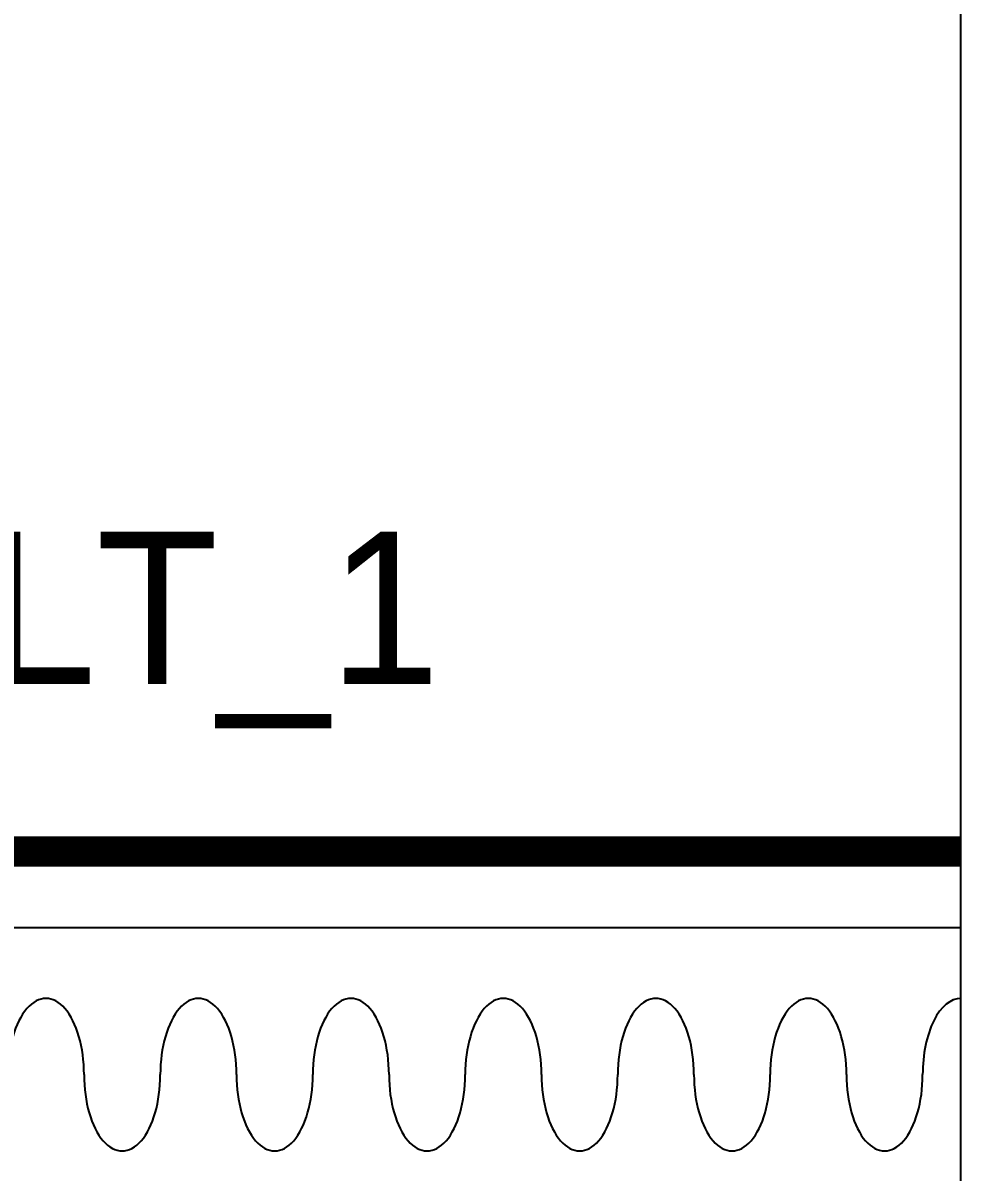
# Model space of a CAD drawing. Header units: inches. Extents: x 220271 to 272471, y 38563 to 64452.
# Drawn here: x 260123 to 260748, y 48545 to 49298 of the extents above; entities that cross this region are included whole.
import ezdxf

# ---------------------------------------------------------------- set-up
doc = ezdxf.new("R2010")
doc.units = ezdxf.units.IN
doc.header["$LTSCALE"] = 50
doc.header["$MEASUREMENT"] = 0
doc.linetypes.add('HID', pattern=[2.5, 1.5, -1])
for name, color, linetype in [('01. F-소품', 3, 'Continuous'), ('07-DIM WAL', 5, 'Continuous'), ('3.기호.계단선', 30, 'Continuous'), ('CEIL-LIGHT', 7, 'Continuous'), ('F-WALL1', 2, 'Continuous'), ('설비', 140, 'Continuous')]:
    doc.layers.add(name, color=color, linetype=linetype)
doc.styles.add('코레일둥고', font='Korail_Round_Gothic_Medium.ttf')

# ---------------------------------------------------------------- blocks, each defined once
blk = doc.blocks.new('메인도면')
at = {"layer": 'F-WALL1'}
blk.add_line((295551.15, 85660.76), (295551.15, 88665.76), dxfattribs=at)
blk = doc.blocks.new('cjswjdeh')
blk.add_blockref('메인도면', (-34813.2, 2184))
blk = doc.blocks.new('FFSFDF')
at = {"layer": '01. F-소품'}
blk.add_hatch(color=8, dxfattribs=at).paths.add_polyline_path([(1567672.88, 1746751.14), (1567679.95, 1746744.07), (1567715.3, 1746779.43), (1567679.95, 1746814.78), (1567672.88, 1746807.71), (1567701.16, 1746779.43)])
at = {"layer": '01. F-소품', "color": 8}
for p, q in [((1567672.88, 1746807.71), (1567679.95, 1746814.78)), ((1567474.76, 1746779.43), (1567701.16, 1746779.43)), ((1567672.88, 1746751.14), (1567679.95, 1746744.07))]:
    blk.add_line(p, q, dxfattribs=at)
for points in [[(1567679.95, 1746814.78), (1567715.3, 1746779.43), (1567679.95, 1746744.07)], [(1567672.88, 1746807.71), (1567701.16, 1746779.43), (1567672.88, 1746751.14)]]:
    blk.add_lwpolyline(points, dxfattribs=at)
for centre, start_param, end_param in [((1566799.76, 1746779.43), 1.570796, 4.712389), ((1566899.76, 1746779.43), 1.570796, 4.712389), ((1566999.76, 1746779.43), 1.570796, 4.712389), ((1567099.76, 1746779.43), 1.570796, 4.712389), ((1567199.76, 1746779.43), 1.570796, 4.712389), ((1567299.76, 1746779.43), 1.570796, 4.712389), ((1567399.76, 1746779.43), 1.570796, 4.712389), ((1566749.76, 1746779.43), 6.283185, 7.853982), ((1566849.76, 1746779.43), 4.712389, 7.853982), ((1566949.76, 1746779.43), 4.712389, 7.853982), ((1567049.76, 1746779.43), 4.712389, 7.853982), ((1567149.76, 1746779.43), 4.712389, 7.853982), ((1567249.76, 1746779.43), 4.712389, 7.853982), ((1567349.76, 1746779.43), 4.712389, 7.853982), ((1567449.76, 1746779.43), 4.712389, 7.853982)]:
    blk.add_ellipse(centre, major_axis=(0, -50), ratio=0.5, start_param=start_param, end_param=end_param, dxfattribs=at)

msp = doc.modelspace()

# ---------------------------------------------------------------- linework, layer by layer
at = {"layer": '3.기호.계단선', "color": 10, "linetype": 'HID', "const_width": 20}
msp.add_lwpolyline([(260737.95, 48755.1), (257177.95, 48755.1)], dxfattribs=at)
at = {"layer": 'CEIL-LIGHT'}
msp.add_line((260737.95, 48705.1), (257127.95, 48705.1), dxfattribs=at)

# ---------------------------------------------------------------- block references
at = {"color": 0, "rotation": 180}
msp.add_blockref('FFSFDF', (1827487.71, 1795388.28), dxfattribs=at)
at = {"layer": '07-DIM WAL'}
msp.add_blockref('cjswjdeh', (0, -39389.66), dxfattribs=at)

# ---------------------------------------------------------------- texts
at = {"layer": '설비', "color": 30, "style": '코레일둥고'}
msp.add_text('간접 LT_1', height=100, dxfattribs=at).set_placement((259810.93, 48864.85))

doc.saveas('drawing.dxf')
